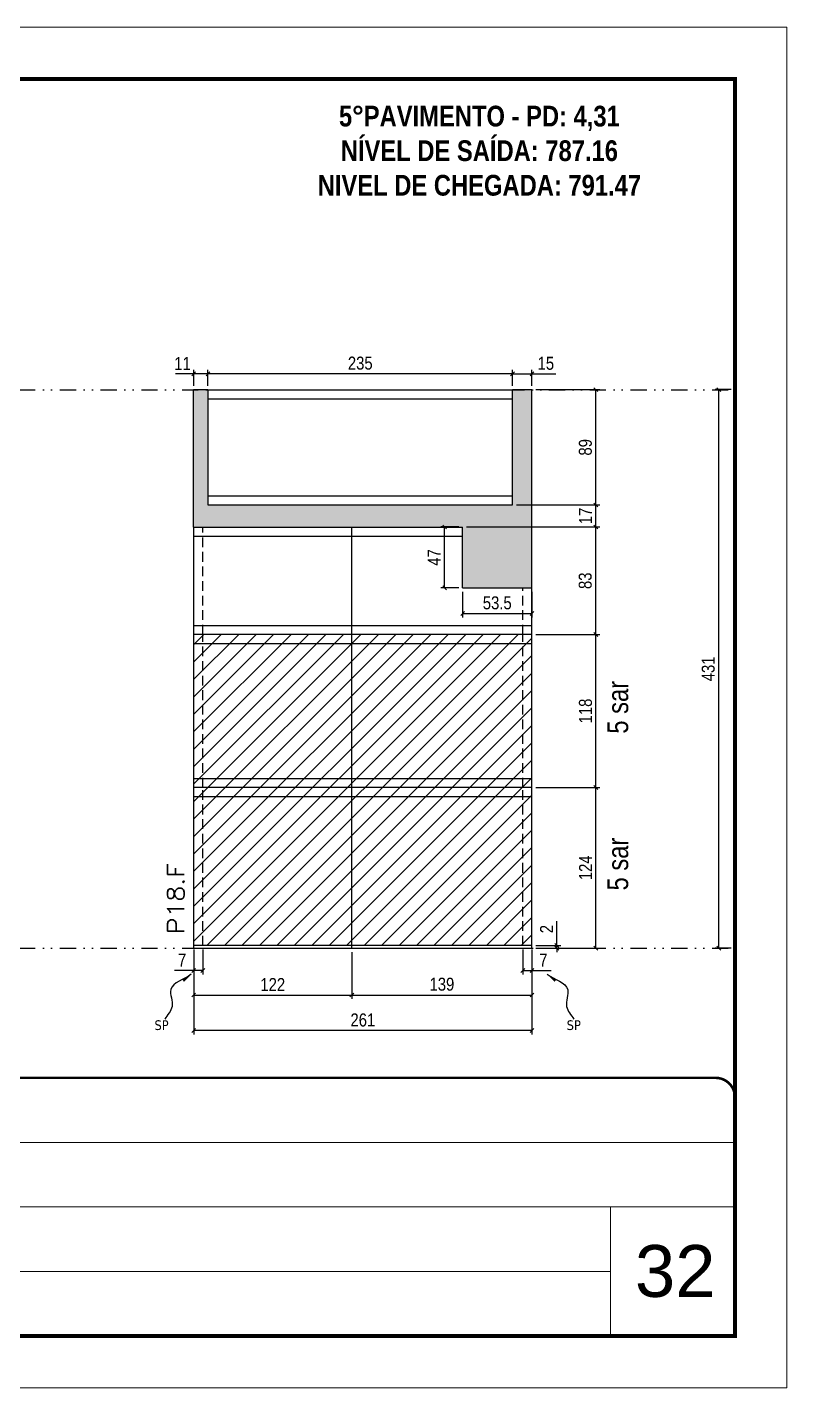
# Model space of a CAD drawing. Extents: x 14400 to 27878, y -21631 to 6985.
# Drawn here: x 20081 to 20667, y -2105 to -1055 of the extents above; entities that cross this region are included whole.
import ezdxf

# ---------------------------------------------------------------- set-up
doc = ezdxf.new("R2010")
doc.units = 0
for name, pattern in [('CONTINUO', [0]), ('DASHED', [0.75, 0.5, -0.25]), ('DIVIDE2', [0.625, 0.25, -0.125, 0, -0.125, 0, -0.125]), ('HIDDEN', [0.375, 0.25, -0.125])]:
    doc.linetypes.add(name, pattern=pattern)
for name, color, linetype, lineweight in [('CARIMBO', 255, 'Continuous', 9), ('Folhas', 255, 'Continuous', 9), ('Hachura', 251, 'Continuous', 9), ('SARRAFO DE PRESSAO', 251, 'DASHED', 9), ('Texto Seção', 7, 'Continuous', 15)]:
    doc.layers.add(name, color=color, linetype=linetype, lineweight=lineweight)
for name, color, linetype in [('COTA', 241, 'Continuous'), ('NOMENCLATURA', 7, 'Continuous'), ('Nível', 160, 'Continuous'), ('Painéis', 200, 'Continuous'), ('SARR_2.2x7', 40, 'Continuous'), ('Sarrafo de Pressão', 42, 'HIDDEN'), ('texto', 7, 'Continuous')]:
    doc.layers.add(name, color=color, linetype=linetype)
doc.styles.add('ARIAL', font='arial.ttf')
doc.styles.add('ARIAL_NARROW', font='ARIALN.TTF', dxfattribs={"height": 0.2})
doc.styles.add('COTA TECNICA', font='techl___.ttf', dxfattribs={"height": 10})
doc.styles.add('COTA TECNICA-50', font='techl___.ttf', dxfattribs={"height": 10})
doc.styles.add('REGUA-120', font='ROMANS.shx', dxfattribs={"height": 15})
doc.styles.add('ROMANC', font='techb___.ttf', dxfattribs={"height": 2.5})
doc.styles.get("Standard").update_dxf_attribs({"font": 'arial.ttf'})
doc.dimstyles.new('COTA PAINEL-50', dxfattribs={"dimtxt": 10, "dimasz": 3, "dimexe": 3, "dimexo": 3, "dimgap": 3, "dimtad": 1, "dimdec": 1, "dimzin": 12, "dimdsep": 46, "dimtxsty": 'COTA TECNICA-50', "dimblk1": 'OBLIQUE', "dimblk2": 'OBLIQUE', "dimsah": 1, "dimcen": 0.9, "dimclrd": 4, "dimclre": 4, "dimclrt": 240, "dimadec": 1, "dimazin": 3, "dimtfac": 1, "dimtdec": 1, "dimtmove": 0, "dimatfit": 3, "dimfxl": 1, "dimtolj": 1, "dimtzin": 12, "dimarcsym": 0})
doc.dimstyles.new('PAINEL', dxfattribs={"dimtxt": 10, "dimasz": 3, "dimexe": 3, "dimexo": 3, "dimgap": 3, "dimtad": 1, "dimdec": 1, "dimzin": 12, "dimdsep": 46, "dimtxsty": 'COTA TECNICA', "dimblk1": 'OBLIQUE', "dimblk2": 'OBLIQUE', "dimsah": 1, "dimcen": 0.9, "dimclrd": 4, "dimclre": 4, "dimclrt": 240, "dimadec": 1, "dimazin": 3, "dimtfac": 1, "dimtdec": 1, "dimtmove": 0, "dimatfit": 3, "dimfxl": 1, "dimtolj": 1, "dimtzin": 12, "dimarcsym": 0})
doc.dimstyles.get("Standard").update_dxf_attribs({"dimtxt": 0.18, "dimasz": 0.18, "dimexe": 0.18, "dimexo": 0.0625, "dimgap": 0.09, "dimtad": 0, "dimtih": 1, "dimtoh": 1, "dimdec": 4, "dimzin": 0, "dimdsep": 46, "dimtxsty": 'Standard', "dimcen": 0.09, "dimadec": 0, "dimazin": 0, "dimtfac": 1, "dimtdec": 4, "dimtofl": 0, "dimtmove": 0, "dimatfit": 3, "dimfxl": 1, "dimtolj": 1, "dimtzin": 0, "dimarcsym": 0})

# ---------------------------------------------------------------- blocks, each defined once
blk = doc.blocks.new('9999999999')
at = {"color": 30, "linetype": 'CONTINUO'}
for p, q in [((98564.6, 34379.6), (99584, 34379.6)), ((98564.6, 34329.8), (99488, 34329.8)), ((99584, 34329.8), (99488, 34329.8)), ((99488, 34329.8), (99488, 34230.2)), ((98564.6, 34280), (99488, 34280))]:
    blk.add_line(p, q, dxfattribs=at)
at = {"color": 30, "linetype": 'CONTINUO', "const_width": 2}
blk.add_lwpolyline([(99584, 34230.2), (99584, 34414.4, 0.414214), (99569, 34429.4), (98229, 34429.4, 0.414214), (98214, 34414.4), (98214, 34245.2, 0.414214), (98229, 34230.2), (99584, 34230.2)], format="xyb", dxfattribs=at)
at = {"layer": 'Folhas'}
blk.add_lwpolyline([(98139, 34190.2), (99624, 34190.2), (99624, 35240.2), (98139, 35240.2)], close=True, dxfattribs=at)
at = {"layer": 'Folhas', "color": 30, "const_width": 3}
blk.add_lwpolyline([(98214, 34230.2), (99584, 34230.2), (99584, 35200.2), (98214, 35200.2)], close=True, dxfattribs=at)
blk = doc.blocks.new('_Oblique')
at = {"color": 0, "linetype": 'ByBlock', "lineweight": -2}
blk.add_line((-0.5, -0.5), (0.5, 0.5), dxfattribs=at)
blk = doc.blocks.new('*D1035')
at = {"layer": 'COTA', "color": 4, "lineweight": -2, "transparency": 16777216}
for p, q in [((20209.4, -1767), (20209.4, -1832.6)), ((20470.4, -1767), (20470.4, -1832.6)), ((20470.4, -1829.6), (20209.4, -1829.6))]:
    blk.add_line(p, q, dxfattribs=at)
at = {"layer": 'Defpoints', "color": 0, "transparency": 16777216}
for p in [(20209.4, -1764), (20470.4, -1764), (20209.4, -1829.6)]:
    blk.add_point(p, dxfattribs=at)
at = {"layer": 'COTA', "color": 4, "lineweight": -2, "transparency": 16777216, "xscale": 3, "yscale": 3, "zscale": 3, "rotation": 180}
blk.add_blockref('_Oblique', (20209.4, -1829.6), dxfattribs=at)
at = {"layer": 'COTA', "color": 4, "lineweight": -2, "transparency": 16777216, "xscale": 3, "yscale": 3, "zscale": 3}
blk.add_blockref('_Oblique', (20470.4, -1829.6), dxfattribs=at)
at = {"layer": 'COTA', "color": 240, "transparency": 16777216, "insert": (20339.9, -1821.5), "char_height": 10, "attachment_point": 5, "style": 'COTA TECNICA'}
blk.add_mtext('\\A1;261', dxfattribs=at)
blk = doc.blocks.new('*D1036')
at = {"layer": 'COTA', "color": 4, "lineweight": -2, "transparency": 16777216}
for p, q in [((20463.4, -1767), (20463.4, -1786.3)), ((20470.4, -1769), (20470.4, -1786.3)), ((20463.4, -1783.3), (20470.4, -1783.3)), ((20470.4, -1783.3), (20485.1, -1783.3))]:
    blk.add_line(p, q, dxfattribs=at)
at = {"layer": 'Defpoints', "color": 0, "transparency": 16777216}
for p in [(20463.4, -1764), (20470.4, -1766), (20470.4, -1783.3)]:
    blk.add_point(p, dxfattribs=at)
at = {"layer": 'COTA', "color": 4, "lineweight": -2, "transparency": 16777216, "xscale": 3, "yscale": 3, "zscale": 3, "rotation": 180}
blk.add_blockref('_Oblique', (20463.4, -1783.3), dxfattribs=at)
at = {"layer": 'COTA', "color": 4, "lineweight": -2, "transparency": 16777216, "xscale": 3, "yscale": 3, "zscale": 3}
blk.add_blockref('_Oblique', (20470.4, -1783.3), dxfattribs=at)
at = {"layer": 'COTA', "color": 240, "transparency": 16777216, "insert": (20479.2, -1775.2), "char_height": 10, "attachment_point": 5, "style": 'COTA TECNICA-50'}
blk.add_mtext('\\A1;7', dxfattribs=at)
blk = doc.blocks.new('*D1037')
at = {"layer": 'COTA', "color": 4, "lineweight": -2, "transparency": 16777216}
for p, q in [((20209.4, -1769), (20209.4, -1786.3)), ((20216.4, -1767), (20216.4, -1786.3)), ((20209.4, -1783.3), (20194.6, -1783.3)), ((20216.4, -1783.3), (20209.4, -1783.3))]:
    blk.add_line(p, q, dxfattribs=at)
at = {"layer": 'Defpoints', "color": 0, "transparency": 16777216}
for p in [(20209.4, -1766), (20216.4, -1764), (20209.4, -1783.3)]:
    blk.add_point(p, dxfattribs=at)
at = {"layer": 'COTA', "color": 4, "lineweight": -2, "transparency": 16777216, "xscale": 3, "yscale": 3, "zscale": 3, "rotation": 180}
blk.add_blockref('_Oblique', (20209.4, -1783.3), dxfattribs=at)
at = {"layer": 'COTA', "color": 4, "lineweight": -2, "transparency": 16777216, "xscale": 3, "yscale": 3, "zscale": 3}
blk.add_blockref('_Oblique', (20216.4, -1783.3), dxfattribs=at)
at = {"layer": 'COTA', "color": 240, "transparency": 16777216, "insert": (20200.5, -1775.2), "char_height": 10, "attachment_point": 5, "style": 'COTA TECNICA-50'}
blk.add_mtext('\\A1;7', dxfattribs=at)
blk = doc.blocks.new('*D1038')
at = {"layer": 'COTA', "color": 4, "lineweight": -2, "transparency": 16777216}
for p, q in [((20489.6, -1764), (20489.6, -1745.2)), ((20473.4, -1764), (20492.6, -1764)), ((20473.4, -1766), (20492.6, -1766)), ((20489.6, -1766), (20489.6, -1764)), ((20489.6, -1766), (20489.6, -1769))]:
    blk.add_line(p, q, dxfattribs=at)
at = {"layer": 'Defpoints', "color": 0, "transparency": 16777216}
for p in [(20470.4, -1764), (20470.4, -1766), (20489.6, -1766)]:
    blk.add_point(p, dxfattribs=at)
at = {"layer": 'COTA', "color": 4, "lineweight": -2, "transparency": 16777216, "xscale": 3, "yscale": 3, "zscale": 3}
for p, rotation in [((20489.6, -1764), 270), ((20489.6, -1766), 90)]:
    blk.add_blockref('_Oblique', p, dxfattribs=dict(at, rotation=rotation))
at = {"layer": 'COTA', "color": 240, "transparency": 16777216, "insert": (20481.6, -1751.3), "char_height": 10, "attachment_point": 5, "rotation": 90, "style": 'COTA TECNICA-50'}
blk.add_mtext('\\A1;2', dxfattribs=at)
blk = doc.blocks.new('*D1049')
at = {"layer": 'COTA', "color": 4, "lineweight": -2, "transparency": 16777216}
for p, q in [((20331.4, -1769), (20331.4, -1805.2)), ((20470.4, -1769), (20470.4, -1805.2)), ((20331.4, -1802.2), (20470.4, -1802.2))]:
    blk.add_line(p, q, dxfattribs=at)
at = {"layer": 'Defpoints', "color": 0, "transparency": 16777216}
for p in [(20331.4, -1766), (20470.4, -1766), (20470.4, -1802.2)]:
    blk.add_point(p, dxfattribs=at)
at = {"layer": 'COTA', "color": 4, "lineweight": -2, "transparency": 16777216, "xscale": 3, "yscale": 3, "zscale": 3, "rotation": 180}
blk.add_blockref('_Oblique', (20331.4, -1802.2), dxfattribs=at)
at = {"layer": 'COTA', "color": 4, "lineweight": -2, "transparency": 16777216, "xscale": 3, "yscale": 3, "zscale": 3}
blk.add_blockref('_Oblique', (20470.4, -1802.2), dxfattribs=at)
at = {"layer": 'COTA', "color": 240, "transparency": 16777216, "insert": (20400.9, -1793.9), "char_height": 10, "attachment_point": 5, "style": 'COTA TECNICA'}
blk.add_mtext('\\A1;139', dxfattribs=at)
blk = doc.blocks.new('*D1050')
at = {"layer": 'COTA', "color": 4, "lineweight": -2, "transparency": 16777216}
for p, q in [((20209.4, -1769), (20209.4, -1805.2)), ((20331.4, -1769), (20331.4, -1805.2)), ((20209.4, -1802.2), (20331.4, -1802.2))]:
    blk.add_line(p, q, dxfattribs=at)
at = {"layer": 'Defpoints', "color": 0, "transparency": 16777216}
for p in [(20209.4, -1766), (20331.4, -1766), (20331.4, -1802.2)]:
    blk.add_point(p, dxfattribs=at)
at = {"layer": 'COTA', "color": 4, "lineweight": -2, "transparency": 16777216, "xscale": 3, "yscale": 3, "zscale": 3, "rotation": 180}
blk.add_blockref('_Oblique', (20209.4, -1802.2), dxfattribs=at)
at = {"layer": 'COTA', "color": 4, "lineweight": -2, "transparency": 16777216, "xscale": 3, "yscale": 3, "zscale": 3}
blk.add_blockref('_Oblique', (20331.4, -1802.2), dxfattribs=at)
at = {"layer": 'COTA', "color": 240, "transparency": 16777216, "insert": (20270.4, -1794.1), "char_height": 10, "attachment_point": 5, "style": 'COTA TECNICA'}
blk.add_mtext('\\A1;122', dxfattribs=at)
blk = doc.blocks.new('*D1048')
at = {"layer": 'COTA', "color": 4, "lineweight": -2, "transparency": 16777216}
for p, q in [((20473.4, -1642), (20522.7, -1642)), ((20519.7, -1766), (20519.7, -1642)), ((20473.4, -1766), (20522.7, -1766))]:
    blk.add_line(p, q, dxfattribs=at)
at = {"layer": 'Defpoints', "color": 0, "transparency": 16777216}
for p in [(20470.4, -1642), (20519.7, -1642), (20470.4, -1766)]:
    blk.add_point(p, dxfattribs=at)
at = {"layer": 'COTA', "color": 4, "lineweight": -2, "transparency": 16777216, "xscale": 3, "yscale": 3, "zscale": 3}
for p, rotation in [((20519.7, -1642), 90), ((20519.7, -1766), 270)]:
    blk.add_blockref('_Oblique', p, dxfattribs=dict(at, rotation=rotation))
at = {"layer": 'COTA', "color": 240, "transparency": 16777216, "insert": (20511.7, -1704), "char_height": 10, "attachment_point": 5, "rotation": 90, "style": 'COTA TECNICA'}
blk.add_mtext('\\A1;124', dxfattribs=at)
blk = doc.blocks.new('*D1575')
at = {"layer": 'COTA', "color": 4, "lineweight": -2, "transparency": 16777216}
for p, q in [((20473.4, -1524), (20522.7, -1524)), ((20519.7, -1642), (20519.7, -1524)), ((20473.4, -1642), (20522.7, -1642))]:
    blk.add_line(p, q, dxfattribs=at)
at = {"layer": 'Defpoints', "color": 0, "transparency": 16777216}
for p in [(20470.4, -1524), (20519.7, -1524), (20470.4, -1642)]:
    blk.add_point(p, dxfattribs=at)
at = {"layer": 'COTA', "color": 4, "lineweight": -2, "transparency": 16777216, "xscale": 3, "yscale": 3, "zscale": 3}
for p, rotation in [((20519.7, -1524), 90), ((20519.7, -1642), 270)]:
    blk.add_blockref('_Oblique', p, dxfattribs=dict(at, rotation=rotation))
at = {"layer": 'COTA', "color": 240, "transparency": 16777216, "insert": (20511.7, -1583), "char_height": 10, "attachment_point": 5, "rotation": 90, "style": 'COTA TECNICA'}
blk.add_mtext('\\A1;118', dxfattribs=at)
blk = doc.blocks.new('*D4004')
at = {"layer": 'COTA', "color": 4, "lineweight": -2, "transparency": 16777216}
for p, q in [((20624, -1335), (20611.6, -1335)), ((20614.6, -1766), (20614.6, -1335)), ((20624, -1766), (20611.6, -1766))]:
    blk.add_line(p, q, dxfattribs=at)
at = {"layer": 'Defpoints', "color": 0, "transparency": 16777216}
for p in [(20614.6, -1335), (20627, -1335), (20627, -1766)]:
    blk.add_point(p, dxfattribs=at)
at = {"layer": 'COTA', "color": 4, "lineweight": -2, "transparency": 16777216, "xscale": 3, "yscale": 3, "zscale": 3}
for p, rotation in [((20614.6, -1335), 90), ((20614.6, -1766), 270)]:
    blk.add_blockref('_Oblique', p, dxfattribs=dict(at, rotation=rotation))
at = {"layer": 'COTA', "color": 240, "transparency": 16777216, "insert": (20606.4, -1550.5), "char_height": 10, "attachment_point": 5, "rotation": 90, "style": 'COTA TECNICA'}
blk.add_mtext('\\A1;431', dxfattribs=at)
blk = doc.blocks.new('*D4015')
at = {"layer": 'COTA', "color": 4, "lineweight": -2, "transparency": 16777216}
for p, q in [((20419.9, -1441), (20522.7, -1441)), ((20519.7, -1524), (20519.7, -1441)), ((20473.4, -1524), (20522.7, -1524))]:
    blk.add_line(p, q, dxfattribs=at)
at = {"layer": 'Defpoints', "color": 0, "transparency": 16777216}
for p in [(20416.9, -1441), (20519.7, -1441), (20470.4, -1524)]:
    blk.add_point(p, dxfattribs=at)
at = {"layer": 'COTA', "color": 4, "lineweight": -2, "transparency": 16777216, "xscale": 3, "yscale": 3, "zscale": 3}
for p, rotation in [((20519.7, -1441), 90), ((20519.7, -1524), 270)]:
    blk.add_blockref('_Oblique', p, dxfattribs=dict(at, rotation=rotation))
at = {"layer": 'COTA', "color": 240, "transparency": 16777216, "insert": (20511.5, -1482.5), "char_height": 10, "attachment_point": 5, "rotation": 90, "style": 'COTA TECNICA'}
blk.add_mtext('\\A1;83', dxfattribs=at)
blk = doc.blocks.new('*D4016')
at = {"layer": 'COTA', "color": 4, "lineweight": -2, "transparency": 16777216}
for p, q in [((20458.4, -1424), (20522.7, -1424)), ((20519.7, -1441), (20519.7, -1424)), ((20419.9, -1441), (20522.7, -1441))]:
    blk.add_line(p, q, dxfattribs=at)
at = {"layer": 'Defpoints', "color": 0, "transparency": 16777216}
for p in [(20455.4, -1424), (20519.7, -1424), (20416.9, -1441)]:
    blk.add_point(p, dxfattribs=at)
at = {"layer": 'COTA', "color": 4, "lineweight": -2, "transparency": 16777216, "xscale": 3, "yscale": 3, "zscale": 3}
for p, rotation in [((20519.7, -1424), 90), ((20519.7, -1441), 270)]:
    blk.add_blockref('_Oblique', p, dxfattribs=dict(at, rotation=rotation))
at = {"layer": 'COTA', "color": 240, "transparency": 16777216, "insert": (20511.7, -1432.5), "char_height": 10, "attachment_point": 5, "rotation": 90, "style": 'COTA TECNICA'}
blk.add_mtext('\\A1;17', dxfattribs=at)
blk = doc.blocks.new('*D4017')
at = {"layer": 'COTA', "color": 4, "lineweight": -2, "transparency": 16777216}
for p, q in [((20473.4, -1335), (20522.7, -1335)), ((20519.7, -1424), (20519.7, -1335)), ((20458.4, -1424), (20522.7, -1424))]:
    blk.add_line(p, q, dxfattribs=at)
at = {"layer": 'Defpoints', "color": 0, "transparency": 16777216}
for p in [(20470.4, -1335), (20519.7, -1335), (20455.4, -1424)]:
    blk.add_point(p, dxfattribs=at)
at = {"layer": 'COTA', "color": 4, "lineweight": -2, "transparency": 16777216, "xscale": 3, "yscale": 3, "zscale": 3}
for p, rotation in [((20519.7, -1335), 90), ((20519.7, -1424), 270)]:
    blk.add_blockref('_Oblique', p, dxfattribs=dict(at, rotation=rotation))
at = {"layer": 'COTA', "color": 240, "transparency": 16777216, "insert": (20511.6, -1379.5), "char_height": 10, "attachment_point": 5, "rotation": 90, "style": 'COTA TECNICA'}
blk.add_mtext('\\A1;89', dxfattribs=at)
blk = doc.blocks.new('*D4018')
at = {"layer": 'COTA', "color": 4, "lineweight": -2, "transparency": 16777216}
for p, q in [((20413.9, -1441), (20400, -1441)), ((20403, -1488), (20403, -1441)), ((20413.9, -1488), (20400, -1488))]:
    blk.add_line(p, q, dxfattribs=at)
at = {"layer": 'Defpoints', "color": 0, "transparency": 16777216}
for p in [(20403, -1441), (20416.9, -1441), (20416.9, -1488)]:
    blk.add_point(p, dxfattribs=at)
at = {"layer": 'COTA', "color": 4, "lineweight": -2, "transparency": 16777216, "xscale": 3, "yscale": 3, "zscale": 3}
for p, rotation in [((20403, -1441), 90), ((20403, -1488), 270)]:
    blk.add_blockref('_Oblique', p, dxfattribs=dict(at, rotation=rotation))
at = {"layer": 'COTA', "color": 240, "transparency": 16777216, "insert": (20394.9, -1464.5), "char_height": 10, "attachment_point": 5, "rotation": 90, "style": 'COTA TECNICA'}
blk.add_mtext('\\A1;47', dxfattribs=at)
blk = doc.blocks.new('*D4019')
at = {"layer": 'COTA', "color": 4, "lineweight": -2, "transparency": 16777216}
for p, q in [((20416.9, -1491), (20416.9, -1510.8)), ((20470.4, -1491), (20470.4, -1510.8)), ((20416.9, -1507.8), (20470.4, -1507.8))]:
    blk.add_line(p, q, dxfattribs=at)
at = {"layer": 'Defpoints', "color": 0, "transparency": 16777216}
for p in [(20416.9, -1488), (20470.4, -1488), (20470.4, -1507.8)]:
    blk.add_point(p, dxfattribs=at)
at = {"layer": 'COTA', "color": 4, "lineweight": -2, "transparency": 16777216, "xscale": 3, "yscale": 3, "zscale": 3, "rotation": 180}
blk.add_blockref('_Oblique', (20416.9, -1507.8), dxfattribs=at)
at = {"layer": 'COTA', "color": 4, "lineweight": -2, "transparency": 16777216, "xscale": 3, "yscale": 3, "zscale": 3}
blk.add_blockref('_Oblique', (20470.4, -1507.8), dxfattribs=at)
at = {"layer": 'COTA', "color": 240, "transparency": 16777216, "insert": (20443.6, -1499.6), "char_height": 10, "attachment_point": 5, "style": 'COTA TECNICA'}
blk.add_mtext('\\A1;53.5', dxfattribs=at)
blk = doc.blocks.new('*D4020')
at = {"layer": 'COTA', "color": 4, "lineweight": -2, "transparency": 16777216}
for p, q in [((20209.4, -1322.8), (20195.3, -1322.8)), ((20209.4, -1332), (20209.4, -1319.8)), ((20220.4, -1322.8), (20209.4, -1322.8)), ((20220.4, -1332), (20220.4, -1319.8))]:
    blk.add_line(p, q, dxfattribs=at)
at = {"layer": 'Defpoints', "color": 0, "transparency": 16777216}
for p in [(20209.4, -1322.8), (20209.4, -1335), (20220.4, -1335)]:
    blk.add_point(p, dxfattribs=at)
at = {"layer": 'COTA', "color": 4, "lineweight": -2, "transparency": 16777216, "xscale": 3, "yscale": 3, "zscale": 3, "rotation": 180}
blk.add_blockref('_Oblique', (20209.4, -1322.8), dxfattribs=at)
at = {"layer": 'COTA', "color": 4, "lineweight": -2, "transparency": 16777216, "xscale": 3, "yscale": 3, "zscale": 3}
blk.add_blockref('_Oblique', (20220.4, -1322.8), dxfattribs=at)
at = {"layer": 'COTA', "color": 240, "transparency": 16777216, "insert": (20200.8, -1314.8), "char_height": 10, "attachment_point": 5, "style": 'COTA TECNICA'}
blk.add_mtext('\\A1;11', dxfattribs=at)
blk = doc.blocks.new('*D4021')
at = {"layer": 'COTA', "color": 4, "lineweight": -2, "transparency": 16777216}
for p, q in [((20220.4, -1332), (20220.4, -1319.8)), ((20455.4, -1322.8), (20220.4, -1322.8)), ((20455.4, -1332), (20455.4, -1319.8))]:
    blk.add_line(p, q, dxfattribs=at)
at = {"layer": 'Defpoints', "color": 0, "transparency": 16777216}
for p in [(20220.4, -1322.8), (20220.4, -1335), (20455.4, -1335)]:
    blk.add_point(p, dxfattribs=at)
at = {"layer": 'COTA', "color": 4, "lineweight": -2, "transparency": 16777216, "xscale": 3, "yscale": 3, "zscale": 3, "rotation": 180}
blk.add_blockref('_Oblique', (20220.4, -1322.8), dxfattribs=at)
at = {"layer": 'COTA', "color": 4, "lineweight": -2, "transparency": 16777216, "xscale": 3, "yscale": 3, "zscale": 3}
blk.add_blockref('_Oblique', (20455.4, -1322.8), dxfattribs=at)
at = {"layer": 'COTA', "color": 240, "transparency": 16777216, "insert": (20337.9, -1314.6), "char_height": 10, "attachment_point": 5, "style": 'COTA TECNICA'}
blk.add_mtext('\\A1;235', dxfattribs=at)
blk = doc.blocks.new('*D4022')
at = {"layer": 'COTA', "color": 4, "lineweight": -2, "transparency": 16777216}
for p, q in [((20455.4, -1332), (20455.4, -1319.8)), ((20455.4, -1322.8), (20470.4, -1322.8)), ((20470.4, -1332), (20470.4, -1319.8)), ((20470.4, -1322.8), (20488.7, -1322.8))]:
    blk.add_line(p, q, dxfattribs=at)
at = {"layer": 'Defpoints', "color": 0, "transparency": 16777216}
for p in [(20470.4, -1322.8), (20455.4, -1335), (20470.4, -1335)]:
    blk.add_point(p, dxfattribs=at)
at = {"layer": 'COTA', "color": 4, "lineweight": -2, "transparency": 16777216, "xscale": 3, "yscale": 3, "zscale": 3, "rotation": 180}
blk.add_blockref('_Oblique', (20455.4, -1322.8), dxfattribs=at)
at = {"layer": 'COTA', "color": 4, "lineweight": -2, "transparency": 16777216, "xscale": 3, "yscale": 3, "zscale": 3}
blk.add_blockref('_Oblique', (20470.4, -1322.8), dxfattribs=at)
at = {"layer": 'COTA', "color": 240, "transparency": 16777216, "insert": (20481.1, -1314.7), "char_height": 10, "attachment_point": 5, "style": 'COTA TECNICA'}
blk.add_mtext('\\A1;15', dxfattribs=at)

msp = doc.modelspace()

# ---------------------------------------------------------------- hatches: boundary and pattern name
at = {"layer": 'COTA'}
h = msp.add_hatch(dxfattribs=at)
h.set_pattern_fill('AR-CONC', color=256, scale=0.03)
h.paths.add_polyline_path([(20470.38, -1335.02), (20455.38, -1335.02), (20455.38, -1424.02), (20220.38, -1424.02), (20220.38, -1335.02), (20209.38, -1335.02), (20209.38, -1441.02), (20416.88, -1441.02), (20416.88, -1488.02), (20470.38, -1488.02)])
at = {"layer": 'Hachura', "linetype": 'ByBlock'}
h = msp.add_hatch(dxfattribs=at)
h.set_pattern_fill('ANSI31', color=256, scale=3)
h.paths.add_polyline_path([(20331.38, -1524.02), (20209.38, -1524.02), (20209.38, -1642.02), (20331.38, -1642.02)])
h.paths.add_polyline_path([(20470.38, -1524.02), (20331.38, -1524.02), (20331.38, -1642.02), (20470.38, -1642.02)])
h.paths.add_polyline_path([(20470.38, -1642.02), (20331.38, -1642.02), (20331.38, -1764.02), (20470.38, -1764.02)])
h.paths.add_polyline_path([(20331.38, -1642.02), (20209.38, -1642.02), (20209.38, -1764.02), (20331.38, -1764.02)])

# ---------------------------------------------------------------- linework, layer by layer
at = {"layer": 'COTA'}
for p, q in [((20209.38, -1441.02), (20209.38, -1335.02)), ((20220.38, -1335.02), (20209.38, -1335.02)), ((20470.38, -1335.02), (20455.38, -1335.02)), ((20470.38, -1488.02), (20470.38, -1335.02))]:
    msp.add_line(p, q, dxfattribs=at)
at = {"layer": 'Nível', "color": 4, "linetype": 'DIVIDE2', "ltscale": 50}
for p, q in [((19256.97, -1335.02), (20626.97, -1335.02)), ((19256.97, -1766.02), (20626.97, -1766.02))]:
    msp.add_line(p, q, dxfattribs=at)
at = {"layer": 'Painéis'}
for p, q in [((20220.38, -1335.02), (20455.38, -1335.02)), ((20220.38, -1335.02), (20220.38, -1424.02)), ((20455.38, -1424.02), (20455.38, -1335.02)), ((20220.38, -1424.02), (20455.38, -1424.02)), ((20209.38, -1441.02), (20209.38, -1764.02)), ((20209.38, -1441.02), (20416.88, -1441.02)), ((20331.38, -1766.02), (20331.38, -1441.02)), ((20416.88, -1488.02), (20416.88, -1441.02)), ((20416.88, -1488.02), (20470.38, -1488.02)), ((20470.38, -1764.02), (20470.38, -1488.02)), ((20470.38, -1524.02), (20209.38, -1524.02)), ((20470.38, -1642.02), (20209.38, -1642.02))]:
    msp.add_line(p, q, dxfattribs=at)
msp.add_lwpolyline([(20470.38, -1764.02), (20209.38, -1764.02), (20209.38, -1766.02), (20470.38, -1766.02)], close=True, dxfattribs=at)
at = {"layer": 'SARR_2.2x7'}
for p, q in [((20220.38, -1342.02), (20455.38, -1342.02)), ((20220.38, -1417.02), (20455.38, -1417.02)), ((20209.38, -1448.02), (20416.88, -1448.02)), ((20209.38, -1517.02), (20470.38, -1517.02)), ((20209.38, -1531.02), (20470.38, -1531.02)), ((20209.38, -1635.02), (20470.38, -1635.02)), ((20209.38, -1649.02), (20470.38, -1649.02))]:
    msp.add_line(p, q, dxfattribs=at)
at = {"layer": 'Sarrafo de Pressão', "ltscale": 30}
for p, q in [((20216.38, -1524.02), (20216.38, -1441.02)), ((20463.38, -1524.02), (20463.38, -1488.02)), ((20216.38, -1642.02), (20216.38, -1524.02)), ((20463.38, -1642.02), (20463.38, -1524.02)), ((20216.38, -1764.02), (20216.38, -1642.02)), ((20463.38, -1764.02), (20463.38, -1642.02))]:
    msp.add_line(p, q, dxfattribs=at)

# ---------------------------------------------------------------- block references
at = {"layer": 'SARRAFO DE PRESSAO', "color": 6, "linetype": 'ByBlock'}
msp.add_blockref('9999999999', (-78957.01, -36295.5), dxfattribs=at)

# ---------------------------------------------------------------- texts
at = {"layer": 'CARIMBO', "style": 'ARIAL'}
msp.add_text('32', height=40, dxfattribs=at).set_placement((20549.83, -2035.15))
at = {"layer": 'NOMENCLATURA', "style": 'ARIAL_NARROW'}
for p in [(20544.62, -1600.5), (20544.62, -1721.5)]:
    msp.add_text('5 sar', height=16, rotation=90, dxfattribs=at).set_placement(p)
at = {"layer": 'NOMENCLATURA', "color": 2, "insert": (20429.81, -1089.24), "char_height": 16, "attachment_point": 2, "style": 'ROMANC'}
msp.add_mtext_dynamic_manual_height_columns('\\P5°PAVIMENTO - PD: 4,31\\PNÍVEL DE SAÍDA: 787.16\\PNIVEL DE CHEGADA: 791.47', width=432.3511, gutter_width=1, heights=[0], dxfattribs=at)
at = {"layer": 'texto', "color": 0, "char_height": 7.5, "attachment_point": 5}
for insert in [(20184.6, -1825.51), (20502.63, -1825.51)]:
    msp.add_mtext('{\\fTahoma|b0|i0|c0|p34;\\C4;SP}', dxfattribs=dict(at, insert=insert))
at = {"layer": 'Texto Seção', "style": 'REGUA-120', "width": 1.1}
msp.add_text('P18.F', height=13, rotation=90, dxfattribs=at).set_placement((20202.13, -1755.25))

# ---------------------------------------------------------------- dimensions: what is measured, and where the dimension line sits
at = {"layer": 'COTA'}
for base, p1, p2, dimstyle, picture, middle in [((20209.38, -1322.82), (20220.38, -1335.02), (20209.38, -1335.02), 'PAINEL', '*D4020', (20200.83, -1314.76)), ((20220.38, -1322.82), (20455.38, -1335.02), (20220.38, -1335.02), 'PAINEL', '*D4021', (20337.88, -1314.6)), ((20470.38, -1322.82), (20455.38, -1335.02), (20470.38, -1335.02), 'PAINEL', '*D4022', (20481.06, -1314.71)), ((20470.38, -1507.82), (20416.88, -1488.02), (20470.38, -1488.02), 'PAINEL', '*D4019', (20443.63, -1499.6)), ((20331.38, -1802.2), (20209.38, -1766.02), (20331.38, -1766.02), 'PAINEL', '*D1050', (20270.38, -1794.14)), ((20470.38, -1783.26), (20463.38, -1764.02), (20470.38, -1766.02), 'COTA PAINEL-50', '*D1036', (20479.24, -1775.18))]:
    dim = msp.add_linear_dim(base=base, p1=p1, p2=p2, dimstyle=dimstyle, dxfattribs=at)
    dim.commit()
    dim.dimension.update_dxf_attribs({"geometry": picture, "text_midpoint": middle})
for base, p1, p2, angle, override, picture, middle in [((20519.75, -1335.02), (20455.38, -1424.02), (20470.38, -1335.02), 90, {"dimtmove": 1}, '*D4017', (20511.64, -1379.52)), ((20519.75, -1424.02), (20416.88, -1441.02), (20455.38, -1424.02), 90, {"dimtmove": 1}, '*D4016', (20511.67, -1432.52)), ((20209.38, -1829.63), (20470.38, -1764.02), (20209.38, -1764.02), 180, {"dimarcsym": 2}, '*D1035', (20339.88, -1821.53))]:
    dim = msp.add_linear_dim(base=base, p1=p1, p2=p2, angle=angle, dimstyle='PAINEL', override=override, dxfattribs=at)
    dim.commit()
    dim.dimension.update_dxf_attribs({"geometry": picture, "text_midpoint": middle})
for base, p1, p2, angle, dimstyle, picture, middle in [((20614.59, -1335.02), (20626.97, -1766.02), (20626.97, -1335.02), 90, 'PAINEL', '*D4004', (20606.37, -1550.52)), ((20403.02, -1441.02), (20416.88, -1488.02), (20416.88, -1441.02), 90, 'PAINEL', '*D4018', (20394.94, -1464.52)), ((20519.75, -1441.02), (20470.38, -1524.02), (20416.88, -1441.02), 90, 'PAINEL', '*D4015', (20511.5, -1482.52)), ((20519.75, -1524.02), (20470.38, -1642.02), (20470.38, -1524.02), 90, 'PAINEL', '*D1575', (20511.65, -1583.02)), ((20519.75, -1642.02), (20470.38, -1766.02), (20470.38, -1642.02), 90, 'PAINEL', '*D1048', (20511.67, -1704.02)), ((20209.38, -1783.26), (20216.38, -1764.02), (20209.38, -1766.02), 180, 'COTA PAINEL-50', '*D1037', (20200.51, -1775.18))]:
    dim = msp.add_linear_dim(base=base, p1=p1, p2=p2, angle=angle, dimstyle=dimstyle, dxfattribs=at)
    dim.commit()
    dim.dimension.update_dxf_attribs({"geometry": picture, "text_midpoint": middle})
dim = msp.add_linear_dim(base=(20489.64, -1766.02), p1=(20470.38, -1764.02), p2=(20470.38, -1766.02), angle=90, dimstyle='COTA PAINEL-50', dxfattribs=at)
dim.commit()
dim.dimension.update_dxf_attribs({"geometry": '*D1038', "text_midpoint": (20489.64, -1751.27), "dimtype": 160})
dim = msp.add_linear_dim(base=(20470.38, -1802.2), p1=(20331.38, -1766.02), p2=(20470.38, -1766.02), dimstyle='PAINEL', override={"dimtmove": 1}, dxfattribs=at)
dim.commit()
dim.dimension.update_dxf_attribs({"geometry": '*D1049', "text_midpoint": (20400.88, -1793.95)})

# ---------------------------------------------------------------- leaders
at = {"layer": 'COTA', "path_type": 1}
for points in [[(20207.55, -1786.2), (20191.76, -1798.03), (20192.69, -1811.04), (20187.14, -1820.82)], [(20482.21, -1786.2), (20497.99, -1798.03), (20497.07, -1811.04), (20502.62, -1820.82)]]:
    msp.add_leader(points, dimstyle='Standard', override={"dimasz": 8}, dxfattribs=at)

doc.saveas('drawing.dxf')
